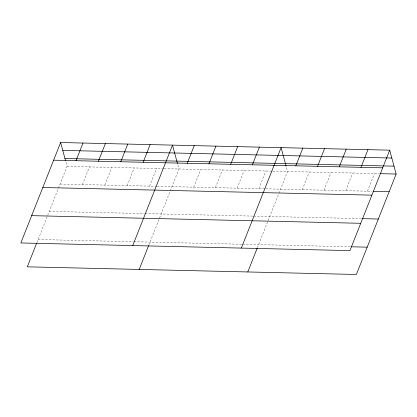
<?xml version="1.0" encoding="UTF-8"?>
<svg xmlns="http://www.w3.org/2000/svg" width="417" height="417" viewBox="0 0 417 417"><rect width="100%" height="100%" fill="white"/><g stroke="black" fill="none" stroke-linecap="round" stroke-linejoin="round"><path stroke-width="0.31" stroke-dasharray="2.08 1.56" d="M36.946 242.486L58.198 188.802M58.437 188.208L67.074 166.388L65.766 161.541M82.457 184.575L89.452 166.904M104.834 185.091L111.829 167.425M127.211 185.612L134.206 167.947M149.588 186.133L156.583 168.468M148.833 245.087L170.084 191.403M170.318 190.809L178.961 168.984L177.652 164.142M193.686 187.16L200.681 169.49M215.407 187.66L222.397 169.995M237.122 188.166L244.117 170.501M258.842 188.672L265.837 171.006M257.425 247.609L278.681 193.926M278.916 193.332L287.558 171.512L286.083 166.055M302.278 189.683L309.273 172.012M323.999 190.188L330.994 172.518M345.719 190.689L352.714 173.024M367.434 191.195L374.43 173.529M67.074 166.388L163.615 168.63M164.256 168.645L272.223 171.152M272.864 171.168L379.543 173.649M60.079 184.053L156.62 186.295M157.261 186.31L265.228 188.823M265.869 188.833L371.907 191.299M49.263 211.372L144.527 213.582M145.168 213.598L253.135 216.11M253.776 216.121L361.732 218.633M38.124 239.514L133.383 241.73M134.024 241.745L241.996 244.253M242.631 244.268L350.588 246.775"/><path stroke-width="0.63" d="M60.621 142.52L20.85 242.965L349.926 250.612L389.692 150.167L60.621 142.52L65.599 160.931M36.712 243.08L27.308 266.833L356.379 274.48L396.15 174.035L389.692 150.167M76.003 160.707L82.999 143.041M98.381 161.228L105.376 143.557M120.758 161.749L127.753 144.079M143.135 162.265L150.13 144.6M132.736 245.566L172.502 145.121L177.486 163.532M139.189 269.434L148.598 245.681M187.228 163.292L194.223 145.627M208.948 163.798L215.943 146.127M230.669 164.303L237.664 146.633M252.384 164.804L259.379 147.138M241.328 248.089L281.1 147.644L286.083 166.055M247.787 271.957L257.19 248.204M295.825 165.815L302.82 148.15M317.54 166.32L324.535 148.655M339.261 166.826L346.256 149.156M360.981 167.332L367.976 149.661M62.748 150.396L391.824 158.043M64.948 158.512L394.018 166.159M53.626 160.185L382.697 167.832M380.179 173.66L396.15 174.035M373.184 191.33L389.155 191.7M42.81 187.504L371.881 195.151M362.368 218.649L378.339 219.019M31.666 215.652L360.741 223.298M351.229 246.791L367.195 247.161"/></g></svg>
